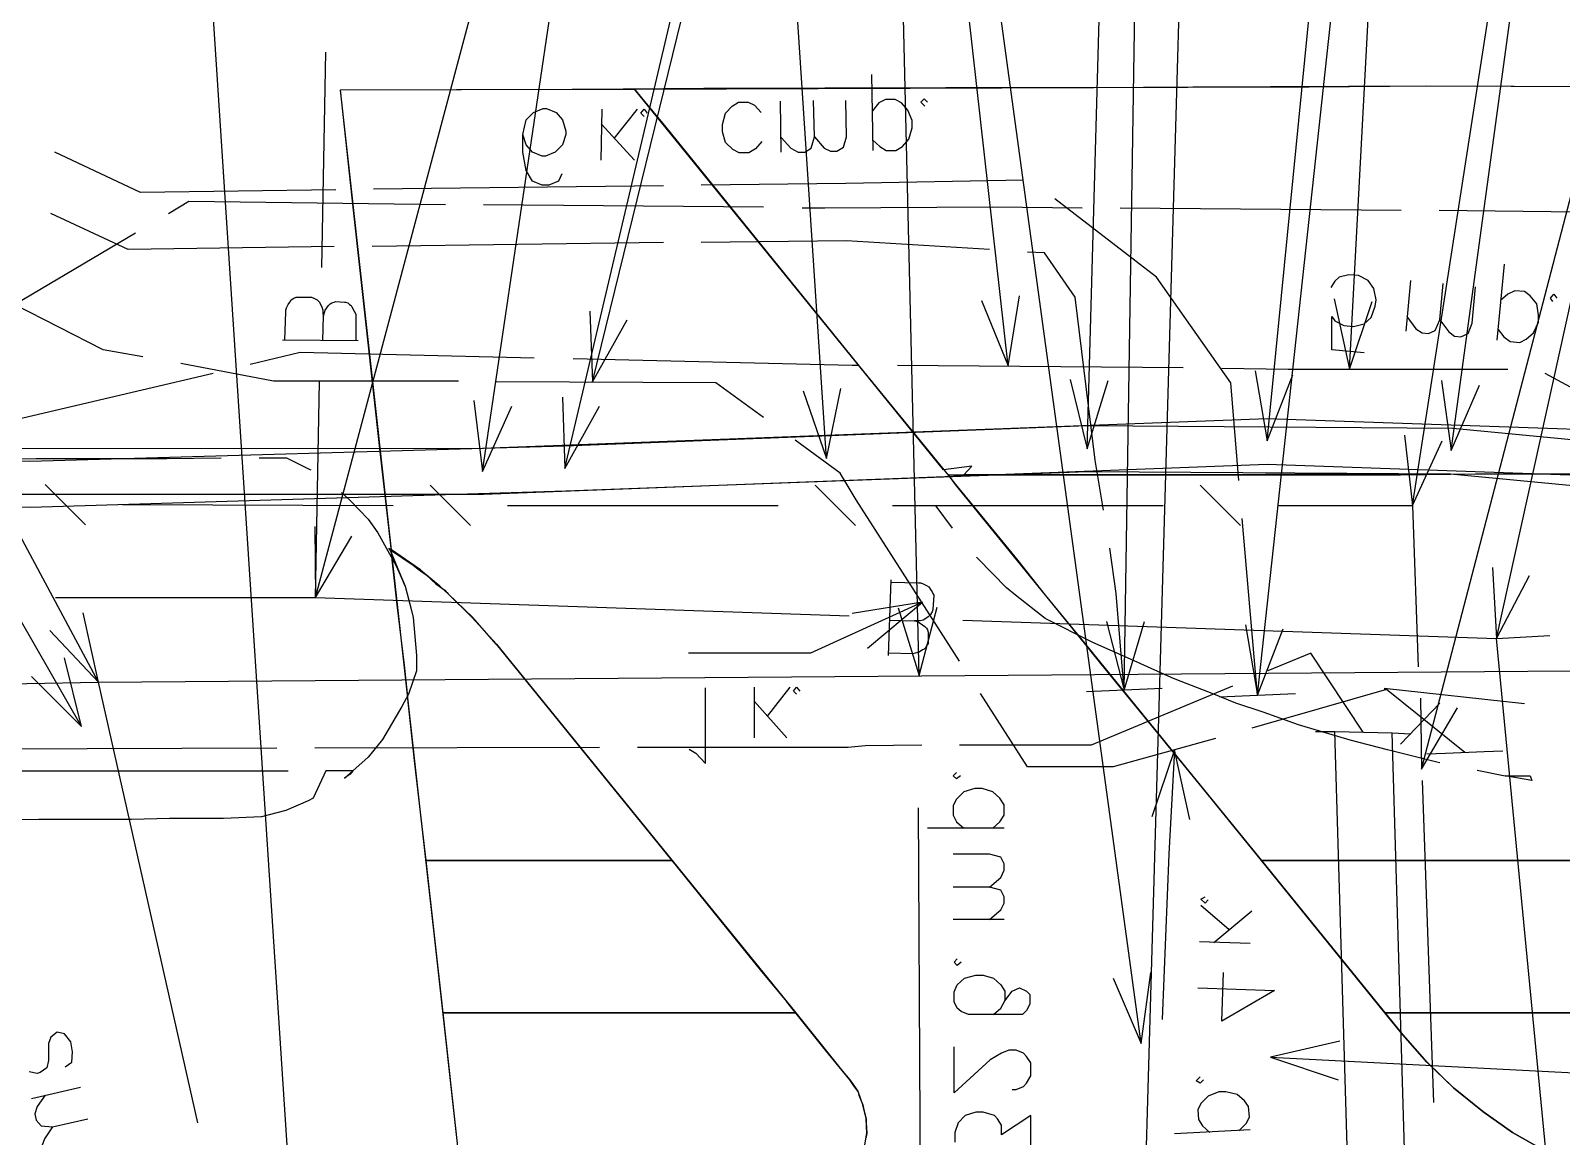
# Model space of a CAD drawing. Header units: metres. Extents: x 131 to 658, y 22 to 173.
# Drawn here: x 141.64 to 162.68, y 121.78 to 136.99 of the extents above; entities that cross this region are included whole.
import ezdxf

# ---------------------------------------------------------------- set-up
doc = ezdxf.new("R2010")
doc.units = ezdxf.units.M
for name, color, linetype in [('BOUNDARY', 7, 'Continuous'), ('CURB', 7, 'Continuous'), ('ELECTR_CABLE', 7, 'Continuous'), ('ELECTR_CABLE_COMM', 7, 'Continuous'), ('GRASS', 7, 'Continuous'), ('ROAD', 7, 'Continuous'), ('SEWER', 7, 'Continuous'), ('SIDEWALK_PATH', 7, 'Continuous'), ('WATER_PIPELINE', 7, 'Continuous')]:
    doc.layers.add(name, color=color, linetype=linetype)

msp = doc.modelspace()

# ---------------------------------------------------------------- linework, layer by layer
at = {"layer": 'BOUNDARY'}
msp.add_lwpolyline([(149.762, 101.41), (149.396, 104.716), (149.207, 106.37), (148.841, 109.688), (148.652, 111.341), (148.286, 114.648), (148.108, 116.301), (147.731, 119.619), (147.554, 121.273), (147.187, 124.58), (146.999, 126.244), (146.633, 129.551), (146.444, 131.204), (146.078, 134.522), (145.9, 136.176), (149.229, 136.187), (150.894, 136.198), (154.223, 136.209), (155.887, 136.209), (159.216, 136.22), (160.881, 136.231), (164.221, 136.22)], dxfattribs=at)
at = {"layer": 'CURB'}
for points in [[(131.37, 131.046), (131.563, 131.049), (132.085, 131.06), (132.318, 131.06), (132.828, 131.06), (133.35, 131.071), (134.104, 131.071), (134.626, 131.071), (135.369, 131.071), (135.891, 131.071), (136.634, 131.082), (137.167, 131.082), (137.911, 131.082), (138.432, 131.082), (139.176, 131.093), (139.708, 131.093), (140.452, 131.093), (140.973, 131.093), (141.717, 131.105), (142.238, 131.105), (142.993, 131.105), (143.514, 131.105), (144.258, 131.116)], [(144.779, 131.116), (145.157, 131.116)], [(145.157, 131.116), (145.467, 130.96), (145.467, 130.96), (145.49, 130.949)], [(145.911, 130.639), (146.033, 130.528), (146.278, 130.272), (146.411, 130.084), (146.666, 129.629), (146.788, 129.351), (146.877, 129.018), (146.899, 128.918), (146.943, 128.397), (146.943, 128.308), (146.943, 128.186), (146.832, 127.864), (146.744, 127.698), (146.477, 127.243), (146.278, 126.999), (146.067, 126.81)], [(154.312, 130.15), (154.09, 130.45)], [(161.014, 126.921), (160.97, 126.932), (160.97, 126.932), (160.293, 127.099), (159.782, 127.232), (159.116, 127.432), (159.116, 127.432), (159.072, 127.443), (158.584, 127.62), (158.207, 127.742), (158.207, 127.742), (157.885, 127.875), (157.396, 128.064), (157.319, 128.097), (157.319, 128.097), (156.72, 128.364), (156.242, 128.574), (155.588, 128.907), (155.177, 129.229), (155.055, 129.329), (155.055, 129.329), (154.667, 129.729), (154.667, 129.729), (154.644, 129.751)], [(131.844, 126.81), (132.462, 126.81), (132.984, 126.81), (133.727, 126.81), (134.249, 126.81), (135.003, 126.81), (135.525, 126.81), (136.268, 126.81), (136.801, 126.81), (137.544, 126.81), (138.066, 126.81), (138.821, 126.81), (139.342, 126.81), (140.086, 126.81), (140.607, 126.81), (141.362, 126.81), (141.883, 126.81), (142.627, 126.81), (143.159, 126.81), (143.903, 126.81), (144.424, 126.81), (145.179, 126.81)], [(146.067, 126.81), (145.7, 126.81), (145.523, 126.433), (145.456, 126.4), (145.146, 126.266), (144.813, 126.178), (144.291, 126.155), (143.548, 126.155), (143.026, 126.144), (142.283, 126.144), (141.75, 126.144), (141.007, 126.133)], [(146.067, 126.81), (146.033, 126.766), (145.956, 126.71), (146.067, 126.81)], [(161.524, 126.821), (161.913, 126.744), (161.913, 126.744), (162.257, 126.744), (162.279, 126.677), (161.913, 126.744)]]:
    msp.add_lwpolyline(points, dxfattribs=at)
at = {"layer": 'ELECTR_CABLE'}
for points in [[(148.952, 131.948), (148.985, 130.971), (151.193, 140.348), (155.452, 151.209)], [(154.711, 133.28), (155.077, 132.381), (154.156, 140.603), (158.316, 151.217)], [(155.932, 132.192), (156.165, 131.238), (156.409, 139.938), (160.832, 151.231)], [(156.431, 128.863), (156.675, 127.92), (156.864, 140.215), (161.186, 151.23)], [(158.34, 128.819), (158.506, 127.853), (159.816, 139.926), (164.248, 151.22)], [(158.473, 132.314), (158.639, 131.349), (159.472, 139.793), (163.951, 151.221)], [(161.036, 132.181), (161.169, 131.216), (161.169, 131.216), (162.667, 142.212), (162.667, 142.212), (165.686, 149.891)], [(156.52, 123.958), (156.908, 123.059), (156.908, 123.059), (154.489, 140.781), (154.489, 140.781), (157.507, 148.482)], [(149.329, 133.135), (149.362, 132.159), (149.362, 132.159), (151.327, 140.16), (151.327, 140.16), (154.534, 148.338)], [(147.731, 131.904), (147.853, 130.927), (147.853, 130.927), (149.307, 140.781), (149.307, 140.781), (152.17, 148.083)], [(156.653, 119.253), (156.886, 118.299), (156.886, 118.299), (157.519, 140.448), (157.519, 140.448), (160.393, 147.783)], [(152.259, 132.037), (152.58, 131.105), (152.58, 131.105), (151.97, 140.393), (151.97, 140.393), (154.034, 145.664)], [(159.56, 133.302), (159.771, 132.336), (159.771, 132.336), (160.193, 140.259), (160.193, 140.259), (160.947, 142.201)], [(153.224, 135.344), (153.202, 136.387)], [(151.693, 135.466), (151.604, 135.366), (151.604, 135.366), (151.515, 135.31), (151.515, 135.31), (151.382, 135.31), (151.382, 135.31), (151.293, 135.355), (151.293, 135.355), (151.193, 135.454), (151.193, 135.454), (151.149, 135.599), (151.149, 135.599), (151.149, 135.699), (151.149, 135.699), (151.193, 135.854), (151.193, 135.854), (151.282, 135.954), (151.282, 135.954), (151.371, 136.009), (151.371, 136.009), (151.504, 136.009), (151.504, 136.009), (151.593, 135.965), (151.593, 135.965), (151.682, 135.865)], [(151.959, 135.321), (151.948, 136.02)], [(151.959, 135.521), (152.092, 135.377), (152.092, 135.377), (152.192, 135.321), (152.192, 135.321), (152.281, 135.321), (152.281, 135.321), (152.37, 135.377), (152.37, 135.377), (152.414, 135.532), (152.414, 135.532), (152.403, 136.032)], [(152.414, 135.532), (152.547, 135.377), (152.547, 135.377), (152.636, 135.332), (152.636, 135.332), (152.725, 135.332), (152.725, 135.332), (152.814, 135.388), (152.814, 135.388), (152.858, 135.532), (152.858, 135.532), (152.847, 136.032)], [(153.213, 135.488), (153.313, 135.399), (153.313, 135.399), (153.402, 135.344), (153.402, 135.344), (153.535, 135.344), (153.535, 135.344), (153.624, 135.399), (153.624, 135.399), (153.712, 135.499), (153.712, 135.499), (153.757, 135.654), (153.757, 135.654), (153.757, 135.754), (153.757, 135.754), (153.701, 135.898), (153.701, 135.898), (153.612, 135.998), (153.612, 135.998), (153.524, 136.043), (153.524, 136.043), (153.391, 136.043), (153.391, 136.043), (153.302, 135.998), (153.302, 135.998), (153.213, 135.887)], [(153.934, 135.954), (153.879, 136.009), (153.879, 136.009), (153.923, 136.054), (153.923, 136.054), (153.968, 136.009)], [(148.941, 135.022), (148.896, 134.922), (148.896, 134.922), (148.763, 134.866), (148.763, 134.866), (148.674, 134.866), (148.674, 134.866), (148.541, 134.922), (148.541, 134.922), (148.452, 135.066), (148.452, 135.066), (148.408, 135.321), (148.408, 135.321), (148.408, 135.565), (148.408, 135.565), (148.452, 135.765), (148.452, 135.765), (148.552, 135.865), (148.552, 135.865), (148.686, 135.921), (148.686, 135.921), (148.73, 135.921), (148.73, 135.921), (148.863, 135.865), (148.863, 135.865), (148.952, 135.765), (148.952, 135.765), (148.996, 135.61), (148.996, 135.61), (148.996, 135.565), (148.996, 135.565), (148.952, 135.421), (148.952, 135.421), (148.852, 135.321), (148.852, 135.321), (148.719, 135.266), (148.719, 135.266), (148.674, 135.266), (148.674, 135.266), (148.541, 135.321), (148.541, 135.321), (148.452, 135.421), (148.452, 135.421), (148.408, 135.565)], [(149.484, 135.21), (149.496, 135.909)], [(149.662, 135.51), (149.984, 135.909)], [(150.073, 135.81), (150.028, 135.854), (150.028, 135.854), (150.073, 135.909), (150.073, 135.909), (150.117, 135.854)], [(149.939, 135.21), (149.484, 135.71)], [(145.834, 134.8), (143.148, 134.766), (143.148, 134.766), (141.972, 135.321)], [(155.288, 134.933), (152.847, 134.889)], [(150.339, 134.855), (146.355, 134.811)], [(152.847, 134.889), (150.86, 134.866)], [(145.811, 134.023), (142.982, 133.979), (142.982, 133.979), (141.916, 134.478)], [(143.537, 134.478), (143.814, 134.644), (143.814, 134.644), (147.343, 134.6)], [(147.864, 134.6), (151.715, 134.567)], [(152.248, 134.556), (152.558, 134.556), (152.558, 134.556), (154.866, 134.567), (154.866, 134.567), (156.098, 134.556)], [(158.251, 130.805), (158.14, 132.148), (158.14, 132.148), (157.119, 133.601), (157.119, 133.601), (155.721, 134.678)], [(156.62, 134.556), (160.481, 134.522)], [(161.003, 134.522), (164.854, 134.478)], [(141.417, 133.224), (143.082, 134.212)], [(150.339, 134.078), (146.333, 134.023)], [(152.858, 134.101), (150.86, 134.078)], [(154.822, 133.979), (152.858, 134.101)], [(156.387, 130.394), (156.276, 131.082), (156.276, 131.082), (155.998, 133.324), (155.998, 133.324), (155.577, 133.934), (155.577, 133.934), (155.344, 133.945)], [(161.802, 132.736), (161.902, 133.779)], [(159.971, 132.558), (159.527, 132.603), (159.527, 132.603), (159.527, 133.058), (159.527, 133.058), (159.571, 133.002), (159.571, 133.002), (159.694, 132.936), (159.694, 132.936), (159.827, 132.924), (159.827, 132.924), (159.971, 132.958), (159.971, 132.958), (160.071, 133.046), (160.071, 133.046), (160.126, 133.202), (160.126, 133.202), (160.137, 133.291), (160.137, 133.291), (160.104, 133.446), (160.104, 133.446), (160.026, 133.557), (160.026, 133.557), (159.893, 133.624), (159.893, 133.624), (159.76, 133.635), (159.76, 133.635), (159.627, 133.601), (159.627, 133.601), (159.571, 133.546), (159.571, 133.546), (159.516, 133.457)], [(160.548, 132.858), (160.615, 133.557)], [(160.559, 133.058), (160.681, 132.891), (160.681, 132.891), (160.77, 132.836), (160.77, 132.836), (160.859, 132.825), (160.859, 132.825), (160.947, 132.869), (160.947, 132.869), (161.014, 133.013), (161.014, 133.013), (161.058, 133.513)], [(161.014, 133.013), (161.136, 132.847), (161.136, 132.847), (161.214, 132.791), (161.214, 132.791), (161.303, 132.78), (161.303, 132.78), (161.402, 132.825), (161.402, 132.825), (161.458, 132.969), (161.458, 132.969), (161.502, 133.468)], [(143.182, 132.503), (142.638, 132.603), (142.638, 132.603), (141.417, 133.224)], [(155.077, 132.381), (155.233, 133.346)], [(159.771, 132.336), (160.082, 133.268)], [(161.813, 132.88), (161.891, 132.78), (161.891, 132.78), (161.979, 132.714), (161.979, 132.714), (162.113, 132.702), (162.113, 132.702), (162.201, 132.747), (162.201, 132.747), (162.301, 132.836), (162.301, 132.836), (162.368, 132.98), (162.368, 132.98), (162.368, 133.08), (162.368, 133.08), (162.346, 133.235), (162.346, 133.235), (162.257, 133.346), (162.257, 133.346), (162.179, 133.402), (162.179, 133.402), (162.046, 133.413), (162.046, 133.413), (161.946, 133.368), (161.946, 133.368), (161.846, 133.28)], [(162.568, 133.268), (162.534, 133.313), (162.534, 133.313), (162.579, 133.368), (162.579, 133.368), (162.623, 133.313)], [(149.362, 132.159), (149.84, 133.013)], [(147.52, 132.17), (144.979, 132.17), (144.979, 132.17), (143.703, 132.414)], [(144.657, 132.403), (145.345, 132.569), (145.345, 132.569), (148.563, 132.492)], [(149.096, 132.481), (152.936, 132.392), (152.936, 132.392), (153.024, 132.392)], [(153.557, 132.392), (157.485, 132.358)], [(140.296, 131.704), (141.217, 131.593), (141.217, 131.593), (144.147, 132.281)], [(156.165, 131.238), (156.453, 132.181)], [(158.018, 132.347), (158.928, 132.336), (158.928, 132.336), (161.946, 132.336)], [(158.639, 131.349), (158.994, 132.259)], [(162.457, 132.281), (163.788, 131.56), (163.788, 131.56), (164.077, 131.204), (164.077, 131.204), (164.709, 130.428)], [(151.715, 131.67), (151.06, 132.148), (151.06, 132.148), (148.042, 132.159)], [(152.58, 131.105), (152.78, 132.07)], [(161.169, 131.216), (161.558, 132.114)], [(147.853, 130.927), (148.253, 131.826)], [(148.985, 130.971), (149.462, 131.826)], [(131.35, 131.235), (132.34, 131.238), (147.853, 131.249), (158.639, 131.659), (166.873, 131.371), (168.826, 131.193)], [(131.354, 131.194), (131.707, 131.193), (141.628, 131.071), (148.985, 131.282), (156.165, 131.56), (161.192, 131.526), (167.428, 130.927), (171.589, 130.528)], [(154.411, 128.319), (152.991, 130.539), (152.991, 130.539), (152.769, 130.905), (152.769, 130.905), (152.148, 131.36)], [(131.418, 130.613), (132.34, 130.616), (147.864, 130.616), (158.639, 131.027), (166.829, 130.738), (168.771, 130.561)], [(131.423, 130.572), (131.707, 130.572), (141.639, 130.439), (148.996, 130.661), (156.165, 130.927), (161.158, 130.894), (167.361, 130.306), (171.523, 129.895)], [(158.506, 127.853), (158.295, 130.283)], [(156.675, 127.92), (156.564, 129.251), (156.564, 129.251), (156.475, 129.873)], [(153.146, 128.497), (153.901, 129.129), (153.901, 129.129), (152.359, 128.43), (152.359, 128.43), (150.683, 128.43)], [(153.901, 129.129), (152.936, 128.974)], [(156.675, 127.92), (156.953, 128.863)], [(158.506, 127.853), (158.861, 128.763)], [(159.96, 127.343), (159.239, 128.43), (159.239, 128.43), (158.65, 128.186)], [(151.593, 127.265), (151.593, 127.964)], [(151.77, 127.565), (152.081, 127.964)], [(152.17, 127.864), (152.126, 127.909), (152.126, 127.909), (152.17, 127.964), (152.17, 127.964), (152.214, 127.909)], [(158.162, 127.975), (156.22, 127.165), (156.22, 127.165), (154.411, 127.165)], [(150.694, 127.11), (150.783, 127.054), (150.783, 127.054), (150.916, 126.91), (150.916, 126.91), (150.916, 127.953)], [(152.037, 127.265), (151.593, 127.764)], [(157.929, 127.254), (156.52, 126.866), (156.52, 126.866), (155.344, 126.866), (155.344, 126.866), (154.7, 127.875)], [(157.197, 127.942), (156.154, 127.898)], [(157.985, 127.831), (159.028, 127.875)], [(160.282, 127.931), (158.428, 127.398)], [(162.179, 127.731), (160.248, 127.942), (160.248, 127.942), (160.282, 127.931)], [(161.358, 127.065), (160.282, 127.931)], [(159.305, 127.354), (159.571, 127.354), (159.571, 127.354), (160.359, 127.332), (160.359, 127.332), (160.615, 127.321)], [(160.415, 98.824), (159.571, 127.354)], [(161.203, 98.846), (160.359, 127.332)], [(145.024, 127.121), (141.106, 127.11)], [(149.462, 127.132), (145.545, 127.121)], [(153.89, 127.165), (153.113, 127.154), (153.113, 127.154), (152.88, 127.132), (152.88, 127.132), (149.984, 127.132)], [(157.363, 127.099), (157.052, 126.178)], [(157.574, 126.144), (157.363, 127.099), (157.363, 127.099), (157.286, 125.667), (157.286, 125.667), (157.197, 123.392)], [(160.836, 127.043), (161.092, 127.054), (161.092, 127.054), (161.624, 127.076), (161.624, 127.076), (161.88, 127.088)], [(154.423, 126.744), (154.367, 126.699), (154.367, 126.699), (154.323, 126.744), (154.323, 126.744), (154.367, 126.788)], [(154.866, 126.022), (154.966, 126.111), (154.966, 126.111), (155.022, 126.2), (155.022, 126.2), (155.022, 126.344), (155.022, 126.344), (154.966, 126.433), (154.966, 126.433), (154.866, 126.522), (154.866, 126.522), (154.722, 126.566), (154.722, 126.566), (154.622, 126.566), (154.622, 126.566), (154.467, 126.522), (154.467, 126.522), (154.367, 126.422), (154.367, 126.422), (154.323, 126.333), (154.323, 126.333), (154.323, 126.2), (154.323, 126.2), (154.367, 126.111), (154.367, 126.111), (154.467, 126.022)], [(158.04, 117.866), (158.95, 118.232), (158.95, 118.232), (153.89, 117.666), (153.89, 117.666), (153.846, 126.3)], [(155.022, 126.022), (153.968, 126.022)], [(154.822, 125.212), (154.977, 125.345), (154.977, 125.345), (155.022, 125.445), (155.022, 125.445), (155.022, 125.534), (155.022, 125.534), (154.977, 125.623), (154.977, 125.623), (154.822, 125.667), (154.822, 125.667), (154.323, 125.667)], [(154.822, 124.768), (154.977, 124.901), (154.977, 124.901), (155.022, 124.99), (155.022, 124.99), (155.022, 125.079), (155.022, 125.079), (154.977, 125.168), (154.977, 125.168), (154.822, 125.212), (154.822, 125.212), (154.323, 125.212)], [(157.829, 125.035), (157.785, 124.99), (157.785, 124.99), (157.729, 125.046), (157.729, 125.046), (157.785, 125.079)], [(158.118, 124.624), (157.729, 124.957)], [(158.428, 124.879), (157.907, 124.447)], [(155.022, 124.768), (154.323, 124.768)], [(158.406, 124.435), (157.707, 124.458)], [(154.434, 124.18), (154.378, 124.136), (154.378, 124.136), (154.334, 124.18), (154.334, 124.18), (154.378, 124.225)], [(154.878, 123.459), (154.977, 123.548), (154.977, 123.548), (155.033, 123.648), (155.033, 123.648), (155.133, 123.781), (155.133, 123.781), (155.233, 123.825), (155.233, 123.825), (155.332, 123.781), (155.332, 123.781), (155.377, 123.736), (155.377, 123.736), (155.377, 123.603), (155.377, 123.603), (155.332, 123.514), (155.332, 123.514), (155.277, 123.459), (155.277, 123.459), (154.534, 123.459), (154.534, 123.459), (154.434, 123.503), (154.434, 123.503), (154.378, 123.548), (154.378, 123.548), (154.334, 123.636), (154.334, 123.636), (154.334, 123.77), (154.334, 123.77), (154.378, 123.869), (154.378, 123.869), (154.478, 123.958), (154.478, 123.958), (154.633, 124.003), (154.633, 124.003), (154.733, 124.003), (154.733, 124.003), (154.878, 123.958), (154.878, 123.958), (154.977, 123.869), (154.977, 123.869), (155.033, 123.781), (155.033, 123.781), (155.033, 123.648)], [(156.908, 123.059), (157.041, 124.036)], [(157.685, 123.825), (158.739, 123.792), (158.739, 123.792), (158.018, 123.37), (158.018, 123.37), (158.04, 124.036)], [(155.133, 122.427), (155.188, 122.427), (155.188, 122.427), (155.288, 122.471), (155.288, 122.471), (155.332, 122.516), (155.332, 122.516), (155.388, 122.616), (155.388, 122.616), (155.388, 122.793), (155.388, 122.793), (155.332, 122.882), (155.332, 122.882), (155.288, 122.926), (155.288, 122.926), (155.188, 122.971), (155.188, 122.971), (155.088, 122.971), (155.088, 122.971), (154.988, 122.926), (154.988, 122.926), (154.833, 122.837), (154.833, 122.837), (154.334, 122.383), (154.334, 122.383), (154.334, 123.015)], [(159.638, 123.093), (158.684, 122.871), (158.684, 122.871), (165.175, 122.538), (165.175, 122.538), (173.065, 122.449)], [(158.684, 122.871), (159.616, 122.56)], [(157.763, 122.56), (157.718, 122.516), (157.718, 122.516), (157.663, 122.549), (157.663, 122.549), (157.718, 122.604)], [(158.251, 121.861), (158.351, 121.961), (158.351, 121.961), (158.395, 122.05), (158.395, 122.05), (158.384, 122.194), (158.384, 122.194), (158.329, 122.272), (158.329, 122.272), (158.229, 122.36), (158.229, 122.36), (158.073, 122.394), (158.073, 122.394), (157.974, 122.394), (157.974, 122.394), (157.829, 122.338), (157.829, 122.338), (157.729, 122.238), (157.729, 122.238), (157.685, 122.149), (157.685, 122.149), (157.696, 122.016), (157.696, 122.016), (157.752, 121.928), (157.752, 121.928), (157.851, 121.839)], [(155.388, 121.572), (155.388, 122.072), (155.388, 122.072), (154.988, 121.805), (154.988, 121.805), (154.988, 121.939), (154.988, 121.939), (154.933, 122.027), (154.933, 122.027), (154.889, 122.072), (154.889, 122.072), (154.733, 122.116), (154.733, 122.116), (154.633, 122.116), (154.633, 122.116), (154.489, 122.072), (154.489, 122.072), (154.389, 121.972), (154.389, 121.972), (154.345, 121.839), (154.345, 121.839), (154.345, 121.706)], [(158.406, 121.872), (157.363, 121.817)]]:
    msp.add_lwpolyline(points, dxfattribs=at)
at = {"layer": 'ELECTR_CABLE_COMM'}
for points in [[(160.526, 131.426), (160.637, 130.461), (162.423, 141.99), (166.036, 151.209)], [(160.748, 127.809), (160.759, 126.832), (164.077, 139.571), (168.633, 151.209)], [(160.637, 130.461), (161.047, 131.349)], [(141.839, 130.749), (142.394, 130.195)], [(147.132, 130.738), (147.687, 130.184)], [(152.425, 130.738), (152.98, 130.184)], [(157.718, 130.738), (158.273, 130.184)], [(142.904, 130.472), (146.622, 130.461)], [(148.197, 130.461), (151.915, 130.461)], [(153.49, 130.461), (157.208, 130.461)], [(158.784, 130.461), (160.637, 130.461)], [(160.637, 130.461), (160.714, 128.242)], [(161.014, 127.742), (160.47, 127.176)], [(160.759, 126.832), (161.258, 127.676)], [(160.77, 126.677), (160.925, 122.249)]]:
    msp.add_lwpolyline(points, dxfattribs=at)
at = {"layer": 'GRASS'}
for points in [[(165.075, 125.578), (161.458, 125.578), (160.481, 125.578), (160.437, 125.578), (159.416, 125.578), (158.562, 125.578), (158.44, 125.723), (157.752, 126.577), (157.052, 127.432), (156.353, 128.286), (156.032, 128.685), (154.389, 130.705), (154.356, 130.749), (154.256, 130.883), (154.4, 130.883), (154.467, 130.883), (156.897, 130.883), (157.374, 130.883), (158.406, 130.883), (159.438, 130.883), (160.47, 130.883), (161.502, 130.894), (162.523, 130.894), (163.533, 130.894)], [(147.598, 120.851), (147.31, 123.481), (148.63, 123.481), (152.159, 123.481), (152.802, 122.682), (152.902, 122.56), (152.924, 122.527), (153.013, 122.405), (153.024, 122.349), (153.08, 122.216), (153.091, 122.172), (153.124, 122.027), (153.124, 121.972), (153.135, 121.828), (153.124, 121.772)], [(162.912, 121.362), (162.457, 121.584), (162.013, 121.839), (161.602, 122.127), (161.203, 122.449), (160.836, 122.804), (160.504, 123.181), (160.259, 123.481), (160.615, 123.481), (161.103, 123.481), (161.602, 123.481), (162.124, 123.481), (162.656, 123.481), (163.2, 123.481)]]:
    msp.add_lwpolyline(points, dxfattribs=at)
msp.add_lwpolyline([(146.677, 129.096), (146.599, 129.795), (146.788, 129.351), (146.588, 129.84), (146.566, 129.873), (146.588, 129.851), (146.899, 129.64), (146.966, 129.584), (147.076, 129.507), (147.21, 129.385), (147.332, 129.296), (147.354, 129.274), (147.365, 129.263), (147.376, 129.251), (147.709, 128.918), (148.042, 128.552), (148.175, 128.386), (150.461, 125.578), (147.076, 125.578), (147.032, 125.967), (146.921, 126.91), (146.821, 127.842), (146.821, 127.875), (146.81, 127.964), (146.777, 128.264), (146.733, 128.641)], close=True, dxfattribs=at)
at = {"layer": 'ROAD'}
msp.add_lwpolyline([(153.102, 121.64), (153.135, 121.826), (153.135, 121.827), (153.135, 121.828), (153.135, 121.829), (153.124, 122.026), (153.124, 122.027), (153.124, 122.028), (153.124, 122.029), (153.08, 122.215), (153.08, 122.216), (153.079, 122.216), (153.079, 122.217), (153.014, 122.403), (153.013, 122.404), (153.012, 122.405), (153.012, 122.407), (152.947, 122.493), (152.946, 122.493), (152.946, 122.494), (152.902, 122.56), (152.902, 122.561), (152.569, 122.971), (152.037, 123.636), (152.036, 123.636), (152.036, 123.637), (151.715, 124.025), (151.615, 124.147), (150.461, 125.578), (148.042, 128.552), (148.041, 128.553), (147.72, 128.918), (147.72, 128.919), (147.719, 128.919), (147.376, 129.251), (147.376, 129.252), (147.265, 129.351), (146.999, 129.573), (146.998, 129.573), (146.998, 129.574), (146.6, 129.85), (146.599, 129.852), (145.9, 136.174), (145.9, 136.175), (145.901, 136.176), (145.902, 136.176), (149.085, 136.187), (149.938, 136.187), (149.94, 136.186), (150.039, 136.065), (150.372, 135.665), (150.683, 135.277), (153.091, 132.303), (154.256, 130.872), (154.356, 130.75), (154.677, 130.361), (155.21, 129.706), (155.587, 129.229), (155.588, 129.229), (156.031, 128.686), (158.561, 125.578), (160.503, 123.182), (160.503, 123.181), (160.836, 122.805), (160.836, 122.804), (160.837, 122.804), (161.202, 122.45), (161.202, 122.449), (161.203, 122.449), (161.601, 122.128), (161.602, 122.127), (162.012, 121.839), (162.013, 121.839), (162.013, 121.838), (162.456, 121.584)], dxfattribs=at)
at = {"layer": 'SEWER'}
for points in [[(153.568, 129.052), (153.857, 128.12), (153.579, 139.671), (158.105, 151.217)], [(145.323, 115.292), (145.645, 114.371), (145.645, 114.371), (143.814, 142.346), (143.814, 142.346), (146.522, 149.27)], [(141.905, 128.741), (142.571, 128.031), (134.992, 142.19), (137.516, 148.613)], [(141.65, 128.108), (142.338, 127.42), (134.204, 141.613), (136.711, 148.011)], [(153.857, 128.12), (154.101, 129.063)], [(142.571, 128.031), (142.36, 128.985)], [(142.338, 127.42), (142.105, 128.364)], [(142.571, 128.031), (165.797, 128.208)], [(131.731, 127.831), (142.571, 128.031)], [(143.936, 121.972), (142.571, 128.031)], [(142.116, 122.738), (142.205, 122.804), (142.205, 122.804), (142.216, 122.948), (142.216, 122.948), (142.194, 123.082), (142.194, 123.082), (142.105, 123.193), (142.105, 123.193), (142.005, 123.215), (142.005, 123.215), (141.916, 123.148), (141.916, 123.148), (141.883, 123.059), (141.883, 123.059), (141.883, 122.826), (141.883, 122.826), (141.861, 122.727), (141.861, 122.727), (141.772, 122.66), (141.772, 122.66), (141.728, 122.649), (141.728, 122.649), (141.617, 122.671)], [(141.65, 122.305), (142.327, 122.46)], [(141.839, 122.349), (141.728, 122.194), (141.728, 122.194), (141.695, 122.094), (141.695, 122.094), (141.717, 122.005), (141.717, 122.005), (141.783, 121.928), (141.783, 121.928), (141.939, 121.916), (141.939, 121.916), (142.427, 122.027)], [(141.939, 121.916), (141.828, 121.75), (141.828, 121.75), (141.794, 121.65), (141.794, 121.65), (141.817, 121.561), (141.817, 121.561), (141.883, 121.484), (141.883, 121.484), (142.039, 121.473), (142.039, 121.473), (142.527, 121.584)]]:
    msp.add_lwpolyline(points, dxfattribs=at)
at = {"layer": 'SIDEWALK_PATH'}
for points in [[(193.383, 130.938), (177.726, 130.916), (164.798, 130.894), (155.521, 130.883), (154.522, 130.883), (154.467, 130.883), (154.577, 131.003), (154.19, 130.949), (149.939, 136.187), (156.254, 136.209), (157.618, 136.22), (160.825, 136.231), (166.884, 136.209), (167.173, 136.209), (179.79, 136.165), (182.775, 136.165), (186.026, 136.187), (195.469, 136.265)], [(204.436, 123.481), (160.259, 123.481), (158.562, 125.578), (161.081, 125.578), (205.257, 125.578)]]:
    msp.add_lwpolyline(points, dxfattribs=at)
msp.add_lwpolyline([(147.31, 123.481), (147.076, 125.578), (148.131, 125.578), (150.461, 125.578), (152.159, 123.481), (149.64, 123.481)], close=True, dxfattribs=at)
at = {"layer": 'WATER_PIPELINE'}
for points in [[(145.545, 130.172), (145.556, 129.196), (148.575, 140.548), (152.753, 151.204)], [(161.735, 129.607), (161.791, 128.63), (161.791, 128.63), (164.21, 139.594), (164.21, 139.594), (167.816, 148.793)], [(145.645, 133.734), (145.7, 136.697)], [(145.135, 132.736), (145.146, 133.124), (145.146, 133.124), (145.146, 133.146), (145.146, 133.146), (145.157, 133.18), (145.157, 133.18), (145.179, 133.224), (145.179, 133.224), (145.201, 133.257), (145.201, 133.257), (145.223, 133.291), (145.223, 133.291), (145.257, 133.313), (145.257, 133.313), (145.29, 133.324), (145.29, 133.324), (145.301, 133.324), (145.301, 133.324), (145.501, 133.324), (145.501, 133.324), (145.534, 133.313), (145.534, 133.313), (145.578, 133.291), (145.578, 133.291), (145.612, 133.257), (145.612, 133.257), (145.623, 133.224), (145.623, 133.224), (145.645, 133.191), (145.645, 133.191), (145.656, 133.146), (145.656, 133.146), (145.656, 133.102), (145.656, 133.102), (145.667, 133.069), (145.667, 133.069), (145.678, 133.113), (145.678, 133.113), (145.689, 133.146), (145.689, 133.146), (145.712, 133.18), (145.712, 133.18), (145.734, 133.213), (145.734, 133.213), (145.756, 133.235), (145.756, 133.235), (145.778, 133.246), (145.778, 133.246), (145.811, 133.257), (145.811, 133.257), (145.834, 133.268), (145.834, 133.268), (145.956, 133.257), (145.956, 133.257), (145.967, 133.257), (145.967, 133.257), (146, 133.246), (146, 133.246), (146.022, 133.224), (146.022, 133.224), (146.044, 133.213), (146.044, 133.213), (146.056, 133.191), (146.056, 133.191), (146.089, 133.135), (146.089, 133.135), (146.111, 133.091), (146.111, 133.091), (146.111, 133.058), (146.111, 133.058), (146.111, 132.725)], [(145.656, 132.725), (145.667, 133.069)], [(146.144, 132.725), (145.101, 132.736)], [(145.556, 129.196), (145.612, 132.159)], [(145.556, 129.196), (146.056, 130.039)], [(153.435, 128.397), (153.468, 129.44)], [(161.791, 128.63), (162.246, 129.496)], [(153.468, 129.407), (153.846, 129.396), (153.846, 129.396), (153.879, 129.396), (153.879, 129.396), (153.912, 129.385), (153.912, 129.385), (153.956, 129.362), (153.956, 129.362), (153.99, 129.34), (153.99, 129.34), (154.012, 129.307), (154.012, 129.307), (154.034, 129.274), (154.034, 129.274), (154.045, 129.251), (154.045, 129.251), (154.056, 129.229), (154.056, 129.229), (154.045, 129.029), (154.045, 129.029), (154.034, 128.996), (154.034, 128.996), (154.012, 128.963), (154.012, 128.963), (153.979, 128.93), (153.979, 128.93), (153.945, 128.907), (153.945, 128.907), (153.912, 128.885), (153.912, 128.885), (153.868, 128.874), (153.868, 128.874), (153.834, 128.874), (153.834, 128.874), (153.79, 128.874), (153.79, 128.874), (153.834, 128.863), (153.834, 128.863), (153.868, 128.841), (153.868, 128.841), (153.901, 128.819), (153.901, 128.819), (153.934, 128.796), (153.934, 128.796), (153.956, 128.774), (153.956, 128.774), (153.968, 128.752), (153.968, 128.752), (153.979, 128.719), (153.979, 128.719), (153.979, 128.697), (153.979, 128.697), (153.979, 128.574), (153.979, 128.574), (153.979, 128.563), (153.979, 128.563), (153.956, 128.53), (153.956, 128.53), (153.945, 128.508), (153.945, 128.508), (153.923, 128.486), (153.923, 128.486), (153.901, 128.475), (153.901, 128.475), (153.857, 128.441), (153.857, 128.441), (153.801, 128.43), (153.801, 128.43), (153.768, 128.419), (153.768, 128.419), (153.435, 128.43)], [(141.983, 129.196), (145.556, 129.196)], [(145.556, 129.196), (152.891, 128.941)], [(153.457, 128.885), (153.79, 128.874)], [(154.456, 128.885), (161.791, 128.63)], [(161.791, 128.63), (162.523, 128.674)], [(163.189, 114.115), (161.791, 128.63)]]:
    msp.add_lwpolyline(points, dxfattribs=at)

doc.saveas('drawing.dxf')
